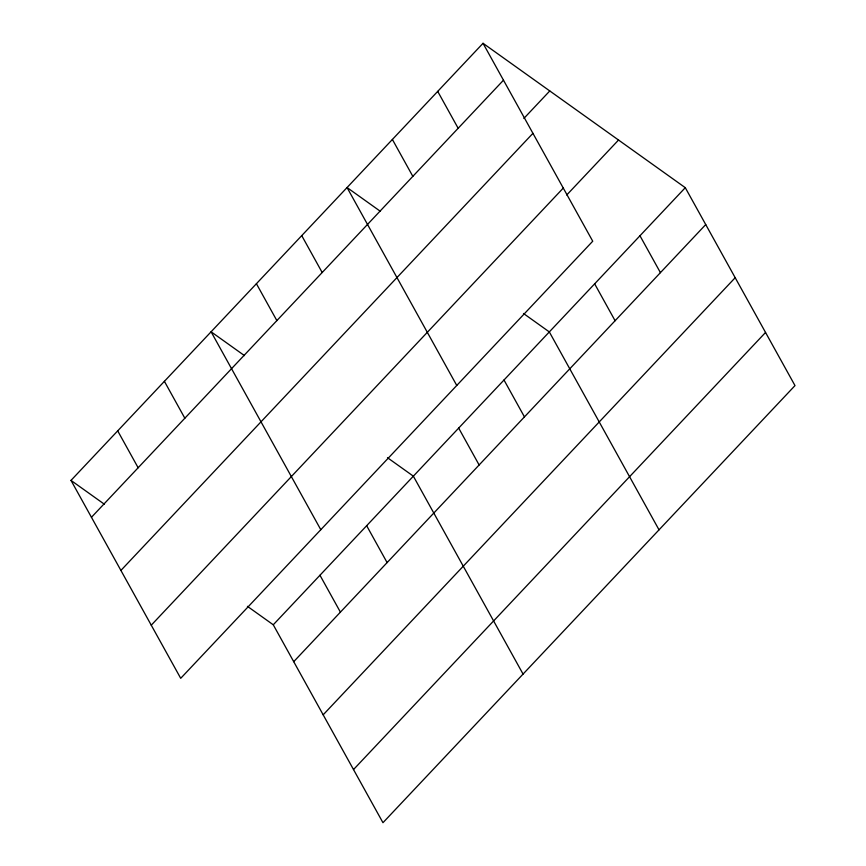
<?xml version="1.0" encoding="UTF-8"?>
<svg xmlns="http://www.w3.org/2000/svg" width="866" height="866" viewBox="0 0 866 866"><rect width="100%" height="100%" fill="white"/><g stroke="black" fill="none" stroke-linecap="round" stroke-linejoin="round"><path stroke-width="1.3" d="M483.033 43.3L592.734 241.213L180.713 678.316L71.001 480.403L483.033 43.3L685.287 187.684L794.999 385.597L382.967 822.7L273.266 624.787L247.427 606.341M91.45 517.294L503.482 80.192M523.876 118.426L549.78 90.941M120.904 570.434L532.936 133.332M151.258 625.187L563.279 188.074M566.743 194.98L618.54 140.032M273.266 624.787L685.287 187.684M293.715 661.678L705.736 224.575M323.17 714.818L735.191 277.705M353.512 769.56L765.544 332.457M380.434 211.369L347.06 187.543L456.761 385.457M523.486 313.481L549.325 331.927L659.026 529.84M244.461 355.612L211.088 331.786L320.799 529.7M387.513 457.724L413.353 476.17L523.064 674.084M71.001 480.403L104.375 504.228M639.963 235.758L660.422 272.649M594.65 283.842L615.098 320.734M437.709 91.385L458.157 128.276M392.385 139.458L412.833 176.361M504.001 380.012L524.45 416.903M458.677 428.085L479.125 464.977M301.736 235.628L322.184 272.519M256.412 283.712L276.86 320.604M366.654 525.705L387.113 562.597M319.965 575.251L340.414 612.143M164.399 381.332L184.848 418.224M117.7 430.867L138.149 467.759"/></g></svg>
